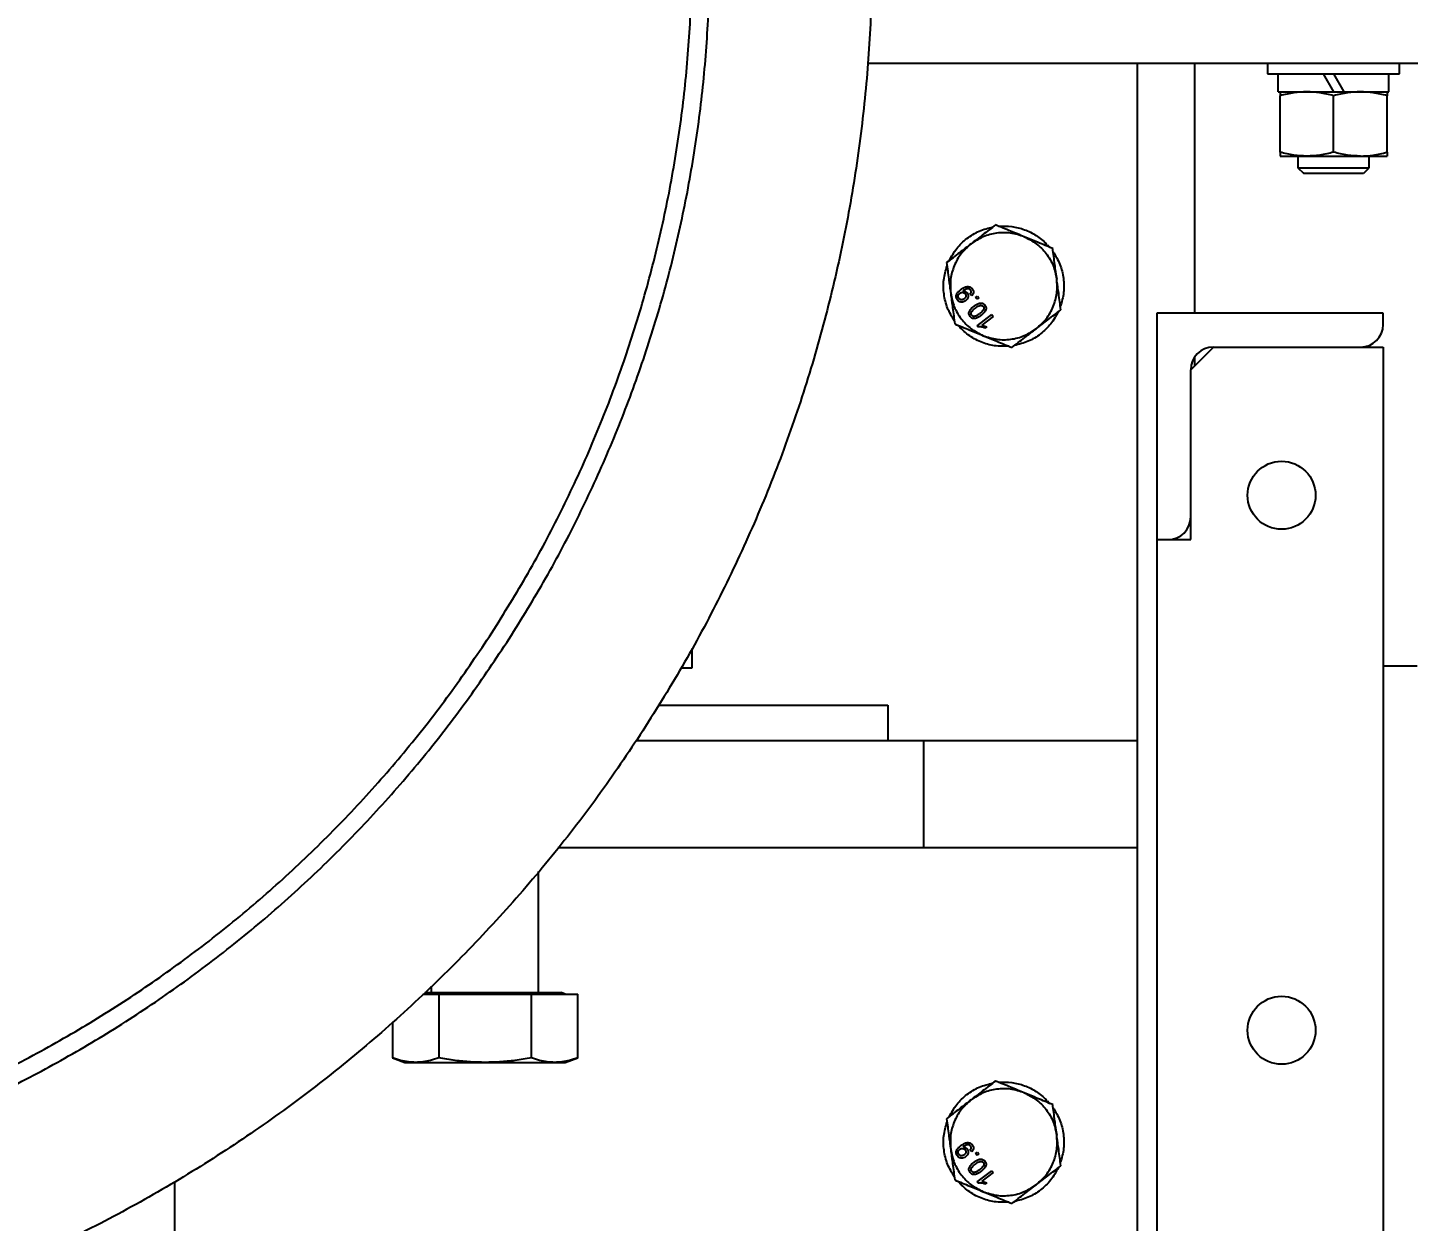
# Model space of a CAD drawing. Header units: millimetres. Extents: x 1293 to 41893, y 1011 to 26911.
# Drawn here: x 32443.7 to 32701.8, y 6845.6 to 7068.7 of the extents above; entities that cross this region are included whole.
import ezdxf

# ---------------------------------------------------------------- set-up
doc = ezdxf.new("R2010")
doc.units = ezdxf.units.MM
doc.header["$LTSCALE"] = 50
for name, color, linetype in [('CAPA_1', 7, 'Continuous'), ('MAQUINAS', 11, 'Continuous'), ('STRUC', 4, 'Continuous')]:
    doc.layers.add(name, color=color, linetype=linetype)
doc.styles.add('SLDTEXTSTYLE0', font='TXT', dxfattribs={"width": 0.75})
doc.dimstyles.new('SLDDIMSTYLE0', dxfattribs={"dimtxt": 100, "dimasz": 100, "dimexe": 0, "dimexo": 0.0625, "dimgap": 25, "dimtad": 2, "dimdec": 0, "dimlfac": 1.5, "dimrnd": 1e-09, "dimzin": 12, "dimdsep": 46, "dimtxsty": 'SLDTEXTSTYLE0', "dimsah": 1, "dimcen": 0.09, "dimadec": 0, "dimazin": 3, "dimtfac": 1, "dimtdec": 0, "dimtofl": 0, "dimtmove": 0, "dimatfit": 3, "dimfxl": 1, "dimfrac": 2, "dimtolj": 1, "dimtzin": 12, "dimarcsym": 0})

# ---------------------------------------------------------------- blocks, each defined once
blk = doc.blocks.new('_D_33')
at = {"layer": 'CAPA_1', "transparency": 16777216}
for p, q in [((32398.05, 7082.32), (33347.97, 7082.32)), ((33297.97, 7082.32), (33297.97, 6676.03)), ((32899.11, 6676.03), (33347.97, 6676.03))]:
    blk.add_line(p, q, dxfattribs=at)
for points in [[(33297.97, 7082.32), (33282.59, 6982.32), (33313.36, 6982.32)], [(33297.97, 6676.03), (33313.36, 6776.03), (33282.59, 6776.03)]]:
    blk.add_solid(points, dxfattribs=at)
at = {"layer": 'CAPA_1', "transparency": 16777216, "insert": (33169.07, 6768.34), "char_height": 100, "attachment_point": 1, "rotation": 90, "style": 'SLDTEXTSTYLE0'}
blk.add_mtext('609', dxfattribs=at)

msp = doc.modelspace()

# ---------------------------------------------------------------- linework, layer by layer
at = {"layer": 'MAQUINAS', "linetype": 'Continuous', "lineweight": 25}
for p, q in [((32600.7332879, 7062.0487932), (32831.1608834, 7062.0487932)), ((32651.1608834, 6708.7154599), (32651.1608834, 7062.0487932)), ((32661.8275501, 7062.0487932), (32661.8275501, 7015.3487932)), ((32675.4942232, 7062.0487932), (32675.4942232, 7060.0487932)), ((32700.1608899, 7060.0487932), (32700.1608899, 7062.0487932)), ((32677.4808899, 7056.7154599), (32677.4808899, 7060.0487932)), ((32685.9030557, 7060.0487932), (32687.8275566, 7056.7154599)), ((32687.8275566, 7060.0487932), (32689.7520575, 7056.7154599)), ((32698.1742232, 7056.7154599), (32698.1742232, 7060.0487932)), ((32687.8275566, 7056.7154599), (32689.7520575, 7056.7154599)), ((32677.8275566, 7045.4368403), (32677.8275566, 7055.9940794)), ((32687.8275566, 7045.4368403), (32687.8275566, 7055.9940794)), ((32697.8275566, 7045.4368403), (32697.8275566, 7055.9940794)), ((32681.1608899, 7044.7154599), (32681.1608899, 7042.5378766)), ((32694.4942232, 7042.5378766), (32694.4942232, 7044.7154599)), ((32681.1608899, 7042.5378766), (32682.1833066, 7041.5153932)), ((32693.4718066, 7041.5153932), (32694.4942232, 7042.5378766)), ((32634.1633923, 7028.2986733), (32633.8850507, 7028.0135403)), ((32634.3592241, 7028.0956919), (32634.1659422, 7027.8976941)), ((32634.3592241, 7028.0956919), (32634.8077958, 7027.589264)), ((32618.5599351, 7019.5200908), (32618.4948727, 7019.4674114)), ((32620.1720131, 7018.5976713), (32619.8694275, 7018.9187877)), ((32620.9135932, 7018.2820543), (32621.2614891, 7018.5498504)), ((32621.1813893, 7017.9341584), (32620.9135932, 7018.2820543)), ((32621.5292852, 7018.2019544), (32621.1813893, 7017.9341584)), ((32621.2614891, 7018.5498504), (32621.5292852, 7018.2019544)), ((32621.2258615, 7012.9820817), (32623.9394498, 7015.070891)), ((32621.3982553, 7012.7581236), (32621.2258615, 7012.9820817)), ((32624.2072459, 7014.7229951), (32622.0926909, 7013.0952971)), ((32622.0926909, 7013.0952971), (32622.9748042, 7012.7770499)), ((32622.9748042, 7012.7770499), (32622.6540876, 7012.5301754)), ((32623.9394498, 7015.070891), (32624.2072459, 7014.7229951)), ((32661.8275501, 7006.9668465), (32661.8275501, 7005.4821201)), ((32567.8822192, 6952.6728244), (32567.8822192, 6948.9907578)), ((32561.6161242, 6942.0487932), (32604.4942168, 6942.0487932)), ((32604.4942168, 6942.0487932), (32604.4942168, 6935.3821266)), ((32651.1608834, 6935.3821266), (32557.4110009, 6935.3821266)), ((32611.1608834, 6935.3821266), (32611.1608834, 6915.3821266)), ((32651.1608834, 6915.3821266), (32542.8388646, 6915.3821266)), ((32539.2155525, 6888.3907578), (32539.2155525, 6910.9592316)), ((32519.2155525, 6888.3907578), (32519.2155525, 6889.5575002)), ((32517.5864369, 6888.0574244), (32546.5360606, 6888.0574244)), ((32520.5552985, 6888.0574244), (32520.5552985, 6876.1553537)), ((32537.8758065, 6876.1553537), (32537.8758065, 6888.0574244)), ((32544.2155525, 6888.0574244), (32543.4655525, 6888.3907578)), ((32546.5360606, 6876.1553537), (32546.5360606, 6888.0574244)), ((32511.8950444, 6882.8168386), (32511.8950444, 6876.1553537)), ((32511.8917104, 6876.1565671), (32514.2155525, 6875.3107578)), ((32544.2155525, 6875.3107578), (32546.5393946, 6876.1565671)), ((32634.1633923, 6868.2987164), (32633.8850507, 6868.0135834)), ((32634.3592241, 6868.095735), (32634.1659422, 6867.8977372)), ((32634.3592241, 6868.095735), (32634.8077958, 6867.5893071)), ((32618.5599351, 6859.5201339), (32618.4948727, 6859.4674545)), ((32620.1720131, 6858.5977145), (32619.8694275, 6858.9188308)), ((32620.9135932, 6858.2820974), (32621.2614891, 6858.5498935)), ((32621.1813893, 6857.9342015), (32620.9135932, 6858.2820974)), ((32621.5292852, 6858.2019976), (32621.1813893, 6857.9342015)), ((32621.2614891, 6858.5498935), (32621.5292852, 6858.2019976)), ((32621.2258615, 6852.9821248), (32623.9394498, 6855.0709341)), ((32623.9394498, 6855.0709341), (32624.2072459, 6854.7230382)), ((32471.1608834, 6852.9950052), (32471.1608834, 6708.7154599)), ((32621.3982553, 6852.7581668), (32621.2258615, 6852.9821248)), ((32624.2072459, 6854.7230382), (32622.0926909, 6853.0953402)), ((32622.0926909, 6853.0953402), (32622.9748042, 6852.777093)), ((32622.9748042, 6852.777093), (32622.6540876, 6852.5302185))]:
    msp.add_line(p, q, dxfattribs=at)
for points in [[(32558.7347121, 6937.3078323), (32561.3785996, 6941.5440253), (32566.6663746, 6950.0164113), (32573.678706, 6963.2635377), (32579.9892899, 6976.8525137), (32585.5140576, 6990.7821199), (32590.252832, 7004.9973991), (32594.186093, 7019.4566069), (32597.3027003, 7034.1134502), (32599.5925169, 7048.9220272), (32601.048427, 7063.8356874), (32601.6658259, 7078.8075222), (32601.4427774, 7093.7904205), (32600.3799817, 7108.7372418), (32598.480783, 7123.6009574), (32595.751157, 7138.3348008), (32592.1996919, 7152.8924138), (32587.8375621, 7167.2279927), (32582.6784925, 7181.2964325), (32576.7387153, 7195.0534687), (32570.0369192, 7208.4558166), (32562.5941907, 7221.4613074), (32554.4339474, 7234.0290211), (32545.5818642, 7246.1194149), (32536.0657932, 7257.694448), (32525.9156755, 7268.7177011), (32515.1634471, 7279.154491), (32503.8429384, 7288.9719796), (32491.989768, 7298.1392775), (32479.6412304, 7306.6275409), (32466.8361785, 7314.4100628), (32453.6149019, 7321.4623563), (32440.0189996, 7327.7622323), (32426.0912492, 7333.2898692), (32411.8754727, 7338.0278748), (32397.4163982, 7341.9613418), (32382.7595192, 7345.0778939), (32367.9509517, 7347.3677253), (32353.037289, 7348.8236314), (32338.0654549, 7349.4410314), (32323.0825564, 7349.2179826), (32308.1357352, 7348.155187), (32293.2720195, 7346.2559883), (32278.5381762, 7343.5263622), (32263.9805632, 7339.9748972), (32249.6449843, 7335.6127674), (32235.5765445, 7330.4536977), (32221.8195083, 7324.5139205), (32208.4171604, 7317.8121245), (32195.4116696, 7310.369396), (32182.8439559, 7302.2091526), (32170.7535621, 7293.3570695), (32159.1785289, 7283.8409985), (32148.1552758, 7273.6908808), (32137.718486, 7262.9386524), (32127.9009974, 7251.6181437), (32118.7336995, 7239.7649733), (32110.245436, 7227.4164357), (32102.4629142, 7214.6113838), (32095.4106207, 7201.3901072), (32089.1107447, 7187.7942049), (32083.5831078, 7173.8664545), (32078.8451021, 7159.650678), (32074.9116352, 7145.1916035), (32071.7950831, 7130.5347245), (32069.5052516, 7115.726157), (32068.0493455, 7100.8124943), (32067.4319456, 7085.8406602), (32067.6549943, 7070.8577617), (32068.71779, 7055.9109405), (32070.6169887, 7041.0472248), (32073.3466147, 7026.3133814), (32076.8980797, 7011.7557685), (32081.2602095, 6997.4201896), (32086.4192792, 6983.3517498), (32092.3590564, 6969.5947135), (32099.0608524, 6956.1923656), (32106.5035809, 6943.1868748), (32114.6638243, 6930.6191612), (32123.5159075, 6918.5287674), (32133.0319785, 6906.9537342), (32143.1820962, 6895.9304811), (32153.9343246, 6885.4936913), (32165.2548333, 6875.6762027), (32177.1080037, 6866.5089048), (32189.4565413, 6858.0206413), (32202.2615932, 6850.2381195), (32215.4828698, 6843.185826), (32229.0787721, 6836.8859499), (32243.0065225, 6831.3583131), (32257.2222989, 6826.6203074), (32271.6813735, 6822.6868405), (32286.3382525, 6819.5702883), (32301.1468199, 6817.2804569), (32316.0604827, 6815.8245508), (32331.0323168, 6815.2071508), (32346.0152153, 6815.4301996), (32360.9620365, 6816.4929953), (32375.8257522, 6818.3921939), (32390.5595955, 6821.12182), (32405.1172085, 6824.673285), (32419.4527874, 6829.0354148), (32433.5212273, 6834.1944844), (32447.2782632, 6840.1342618), (32460.6806121, 6846.8360572), (32473.686099, 6854.2787882), (32486.2538274, 6862.4390221), (32498.3441661, 6871.2911409), (32509.9194052, 6880.8070786), (32520.9418895, 6890.9576936), (32531.3815485, 6901.7080661), (32541.1883293, 6913.0355013), (32550.3955893, 6924.8628218), (32555.9550045, 6933.1594955), (32558.7347121, 6937.3078323)], [(32533.2654109, 6953.782838), (32530.8015004, 6950.1057854), (32525.8736792, 6942.7516801), (32517.7124375, 6932.2680377), (32509.0197854, 6922.2274897), (32499.766155, 6912.6984454), (32489.995913, 6903.7010214), (32479.7357135, 6895.2661702), (32469.018934, 6887.4197228), (32457.8789999, 6880.1865567), (32446.3510402, 6873.5893794), (32434.4713052, 6867.6489616), (32422.2771785, 6862.3839903), (32409.8070258, 6857.8110322), (32397.1000832, 6853.9444752), (32384.1963314, 6850.796485), (32371.1363703, 6848.3769663), (32357.9612915, 6846.6935318), (32344.7125487, 6845.7514782), (32331.4318271, 6845.5537695), (32318.160913, 6846.1010279), (32304.9415615, 6847.3915315), (32291.8153656, 6849.4212197), (32278.8236252, 6852.1837066), (32266.0072171, 6855.6703003), (32253.4064664, 6859.8700307), (32241.0610197, 6864.7696838), (32229.0097205, 6870.3538436), (32217.2904866, 6876.6049402), (32205.9401909, 6883.5033054), (32194.9945458, 6891.0272343), (32184.4879903, 6899.1530539), (32174.4535819, 6907.8551974), (32164.9228925, 6917.1062845), (32155.9259093, 6926.877208), (32147.49094, 6937.1372249), (32139.6445242, 6947.8540533), (32132.4113497, 6958.9939743), (32125.8141746, 6970.5219375), (32119.8737562, 6982.4016715), (32114.6087851, 6994.5957985), (32110.0358269, 7007.0659512), (32106.16927, 7019.7728938), (32103.0212797, 7032.6766456), (32100.601761, 7045.7366066), (32098.9183265, 7058.9116854), (32097.9762729, 7072.1604283), (32097.7785642, 7085.4411498), (32098.3258226, 7098.712064), (32099.6163262, 7111.9314154), (32101.6460145, 7125.0576113), (32104.4085014, 7138.0493518), (32107.895095, 7150.8657599), (32112.0948254, 7163.4665106), (32116.9944785, 7175.8119572), (32122.5786383, 7187.8632564), (32128.8297349, 7199.5824904), (32135.7281001, 7210.932786), (32143.252029, 7221.8784311), (32151.3778486, 7232.3849867), (32160.0799921, 7242.4193951), (32169.3310792, 7251.9500845), (32179.1020027, 7260.9470677), (32189.3620196, 7269.382037), (32200.0788481, 7277.2284528), (32211.218769, 7284.4616273), (32222.7467322, 7291.0588024), (32234.6264663, 7296.9992208), (32246.8205933, 7302.2641919), (32259.2907459, 7306.83715), (32271.9976885, 7310.703707), (32284.9014403, 7313.8516972), (32297.9614013, 7316.271216), (32311.1364801, 7317.9546505), (32324.385223, 7318.8967041), (32337.6659446, 7319.0944127), (32350.9368587, 7318.5471543), (32364.1562102, 7317.2566508), (32377.2824061, 7315.2269625), (32390.2741465, 7312.4644756), (32403.0905546, 7308.9778819), (32415.6913053, 7304.7781516), (32428.036752, 7299.8784984), (32440.0880512, 7294.2943386), (32451.8072851, 7288.043242), (32463.1575808, 7281.1448768), (32474.1032259, 7273.6209479), (32484.6097814, 7265.4951283), (32494.6441898, 7256.7929849), (32504.1748792, 7247.5418977), (32513.1718624, 7237.7709743), (32521.6068317, 7227.5109574), (32529.4532475, 7216.7941289), (32536.686422, 7205.6542079), (32543.2835971, 7194.1262448), (32549.2240155, 7182.2465107), (32554.4889866, 7170.0523837), (32559.0619447, 7157.5822311), (32562.9285017, 7144.8752885), (32566.076492, 7131.9715367), (32568.4960107, 7118.9115756), (32570.1794452, 7105.7364968), (32571.1214989, 7092.4877539), (32571.3192072, 7079.2070325), (32570.7719498, 7065.9361178), (32569.4814427, 7052.7167686), (32567.4517676, 7039.5905642), (32564.6892317, 7026.5988554), (32561.2028206, 7013.7823292), (32557.0024088, 7001.1820193), (32552.1052989, 6988.8349276), (32546.5116478, 6976.7897679), (32540.2959733, 6965.0476209), (32535.6089317, 6957.5377656), (32533.2654109, 6953.782838)], [(32530.4665867, 6955.5932782), (32528.037379, 6951.968015), (32523.1789638, 6944.7174887), (32515.1326691, 6934.3815032), (32506.5624487, 6924.4823714), (32497.4391512, 6915.087539), (32487.8065182, 6906.2168393), (32477.6908286, 6897.9007888), (32467.1249896, 6890.1648547), (32456.141956, 6883.0335643), (32444.776362, 6876.5293049), (32433.0639472, 6870.6725549), (32421.0415687, 6865.4817382), (32408.747052, 6860.973188), (32396.2190804, 6857.1610895), (32383.4970716, 6854.0574372), (32370.6210537, 6851.6719962), (32357.6315394, 6850.012272), (32344.5693985, 6849.0834868), (32331.4757294, 6848.8885628), (32318.3917295, 6849.4281133), (32305.3585661, 6850.7004407), (32292.4172462, 6852.7015419), (32279.608488, 6855.4251205), (32266.9725927, 6858.8626072), (32254.5493173, 6863.0031865), (32242.3777502, 6867.8338304), (32230.4961876, 6873.3393401), (32218.9420133, 6879.502393), (32207.751581, 6886.3035981), (32196.9600999, 6893.7215562), (32186.601524, 6901.7329277), (32176.7084453, 6910.3125057), (32167.311991, 6919.4332959), (32158.4417258, 6929.0666007), (32150.1255589, 6939.1821103), (32142.3896561, 6949.7479975), (32135.2583572, 6960.7310182), (32128.7541001, 6972.0966157), (32122.8973495, 6983.8090296), (32117.706533, 6995.8314083), (32113.1979827, 7008.125925), (32109.3858843, 7020.6538965), (32106.2822319, 7033.3759054), (32103.8967909, 7046.2519233), (32102.2370668, 7059.2414376), (32101.3082815, 7072.3035785), (32101.1133575, 7085.3972476), (32101.652908, 7098.4812474), (32102.9252355, 7111.5144109), (32104.9263366, 7124.4557308), (32107.6499152, 7137.2644889), (32111.087402, 7149.9003843), (32115.2279812, 7162.3236596), (32120.0586251, 7174.4952267), (32125.5641348, 7186.3767893), (32131.7271878, 7197.9309636), (32138.5283929, 7209.121396), (32145.946351, 7219.912877), (32153.9577224, 7230.2714529), (32162.5373004, 7240.1645317), (32171.6580906, 7249.560986), (32181.2913954, 7258.4312511), (32191.406905, 7266.747418), (32201.9727923, 7274.4833209), (32212.9558129, 7281.6146197), (32224.3214104, 7288.1188769), (32236.0338243, 7293.9756274), (32248.056203, 7299.166444), (32260.3507197, 7303.6749943), (32272.8786913, 7307.4870927), (32285.6007001, 7310.590745), (32298.476718, 7312.976186), (32311.4662323, 7314.6359102), (32324.5283732, 7315.5646954), (32337.6220423, 7315.7596195), (32350.7060422, 7315.2200689), (32363.7392056, 7313.9477415), (32376.6805255, 7311.9466404), (32389.4892837, 7309.2230617), (32402.125179, 7305.785575), (32414.5484543, 7301.6449958), (32426.7200214, 7296.8143518), (32438.601584, 7291.3088422), (32450.1557584, 7285.1457892), (32461.3461907, 7278.3445841), (32472.1376718, 7270.926626), (32482.4962476, 7262.9152546), (32492.3893264, 7254.3356765), (32501.7857807, 7245.2148864), (32510.6560459, 7235.5815815), (32518.9722128, 7225.4660719), (32526.7081156, 7214.9001847), (32533.8394145, 7203.917164), (32540.3436716, 7192.5515666), (32546.2004222, 7180.8391527), (32551.3912387, 7168.816774), (32555.899789, 7156.5222573), (32559.7118874, 7143.9942857), (32562.8155398, 7131.2722769), (32565.2009808, 7118.3962589), (32566.8607049, 7105.4067446), (32567.7894902, 7092.3446037), (32567.984414, 7079.2509348), (32567.4448644, 7066.1669343), (32566.1725335, 7053.1337731), (32564.1714453, 7040.1924449), (32561.4478184, 7027.3837179), (32558.0105117, 7014.7477061), (32553.8692606, 7002.3248654), (32549.0411241, 6990.1516764), (32543.5262568, 6978.2761668), (32537.398127, 6966.6994022), (32532.7771001, 6959.2953195), (32530.4665867, 6955.5932782)], [(32675.4942232, 7060.0487932), (32675.5401244, 7060.0487932), (32675.6319266, 7060.0487932), (32676.3652992, 7060.0487932), (32677.5051309, 7060.0487932), (32679.0507656, 7060.0487932), (32680.9312444, 7060.0487932), (32683.077399, 7060.0487932), (32685.405925, 7060.0487932), (32687.0203461, 7060.0487932), (32687.8275566, 7060.0487932)], [(32687.8275566, 7060.0487932), (32688.6347671, 7060.0487932), (32690.2491881, 7060.0487932), (32692.5777141, 7060.0487932), (32694.7238688, 7060.0487932), (32696.6043476, 7060.0487932), (32698.1499823, 7060.0487932), (32699.289814, 7060.0487932), (32700.0231866, 7060.0487932), (32700.1149888, 7060.0487932), (32700.1608899, 7060.0487932)], [(32677.4808899, 7056.7154599), (32677.5193972, 7056.7154599), (32677.5964118, 7056.7154599), (32678.211652, 7056.7154599), (32679.1678783, 7056.7154599), (32680.4645406, 7056.7154599), (32682.0421098, 7056.7154599), (32683.8425595, 7056.7154599), (32685.796004, 7056.7154599), (32687.1503724, 7056.7154599), (32687.8275566, 7056.7154599)], [(32677.8275566, 7044.7154599), (32677.8935473, 7044.7154599), (32678.0255288, 7044.7154599), (32679.080118, 7044.7154599), (32680.6578145, 7044.7154599), (32682.1043092, 7044.7154599), (32682.8275566, 7044.7154599)], [(32682.8275566, 7044.7154599), (32683.6167947, 7044.7154599), (32685.1952709, 7044.7154599), (32687.8275566, 7044.7154599), (32690.4598423, 7044.7154599), (32692.0383185, 7044.7154599), (32692.8275566, 7044.7154599)], [(32692.8275566, 7044.7154599), (32693.5508039, 7044.7154599), (32694.9972986, 7044.7154599), (32696.5749952, 7044.7154599), (32697.6295843, 7044.7154599), (32697.7615658, 7044.7154599), (32697.8275566, 7044.7154599)], [(32615.9655797, 7025.1537001), (32616.4009057, 7025.9386452), (32617.2715577, 7027.5085353), (32619.2375012, 7029.3763025), (32621.5461099, 7030.7989108), (32623.2865112, 7031.2389028), (32624.1567119, 7031.4588989)], [(32625.1955729, 7031.5972838), (32626.019747, 7031.6161353), (32627.6680954, 7031.6538382), (32630.0740451, 7031.0206621), (32632.3168334, 7029.9439046), (32633.5478727, 7028.8470837), (32634.1633923, 7028.2986733)], [(32620.0611458, 7028.3062995), (32619.409429, 7027.7213573), (32618.1059955, 7026.5514727), (32616.82318, 7024.2331703), (32616.0987704, 7021.6845683), (32616.1985516, 7019.9359652), (32616.2484422, 7019.0616637)], [(32629.9735871, 7029.6267192), (32629.1411538, 7029.8986514), (32627.4762873, 7030.4425157), (32624.8271708, 7030.3943153), (32622.2578119, 7029.7473713), (32620.7933678, 7028.7866568), (32620.0611458, 7028.3062995)], [(32629.9735871, 7029.6267192), (32630.7556997, 7029.232775), (32632.3199249, 7028.4448865), (32634.1648742, 7026.5432284), (32635.5311753, 7024.2731264), (32635.8926082, 7022.5593775), (32636.0733247, 7021.7025031)], [(32635.3908766, 7026.8256671), (32635.8529959, 7026.0561912), (32636.7772346, 7024.5172394), (32637.4117967, 7021.8807987), (32637.4895073, 7019.1701808), (32637.000351, 7017.442953), (32636.7557728, 7016.5793391)], [(32616.9308902, 7013.9384997), (32616.4687709, 7014.7079757), (32615.5445322, 7016.2469275), (32614.9099701, 7018.8833681), (32614.8322595, 7021.593986), (32615.3214159, 7023.3212138), (32615.5659941, 7024.1848277)], [(32632.2606211, 7012.4578673), (32632.9123378, 7013.0428096), (32634.2157714, 7014.2126941), (32635.4985869, 7016.5309965), (32636.2229964, 7019.0795986), (32636.1232153, 7020.8282016), (32636.0733247, 7021.7025031)], [(32616.2484422, 7019.0616637), (32616.4291586, 7018.2047893), (32616.7905916, 7016.4910405), (32618.1568926, 7014.2209385), (32620.001842, 7012.3192804), (32621.5660672, 7011.5313919), (32622.3481798, 7011.1374476)], [(32636.3561872, 7015.6104667), (32635.9208611, 7014.8255216), (32635.0502091, 7013.2556316), (32633.0842656, 7011.3878643), (32630.775657, 7009.965256), (32629.0352556, 7009.525264), (32628.165055, 7009.3052679)], [(32627.126194, 7009.166883), (32626.2287486, 7009.1514139), (32624.4338579, 7009.1204756), (32621.8333523, 7009.889149), (32619.4470331, 7011.1771586), (32618.1957881, 7012.4643944), (32617.5701656, 7013.1080122)], [(32622.3481798, 7011.1374476), (32623.180613, 7010.8655155), (32624.8454795, 7010.3216512), (32627.4945961, 7010.3698516), (32630.063955, 7011.0167955), (32631.528399, 7011.97751), (32632.2606211, 7012.4578673)], [(32514.2155525, 6875.3107578), (32514.2400999, 6875.3107578), (32514.2891946, 6875.3107578), (32514.6909466, 6875.3107578), (32515.3070098, 6875.3107578), (32515.9191176, 6875.3107578), (32516.2251715, 6875.3107578)], [(32516.2251715, 6875.3107578), (32516.5738692, 6875.3107578), (32517.2712646, 6875.3107578), (32518.5812846, 6875.3107578), (32520.0573017, 6875.3107578), (32521.694295, 6875.3107578), (32523.4588334, 6875.3107578), (32525.3221777, 6875.3107578), (32527.2520569, 6875.3107578), (32528.561054, 6875.3107578), (32529.2155525, 6875.3107578)], [(32529.2155525, 6875.3107578), (32529.8700511, 6875.3107578), (32531.1790481, 6875.3107578), (32533.1089273, 6875.3107578), (32534.9722717, 6875.3107578), (32536.73681, 6875.3107578), (32538.3738033, 6875.3107578), (32539.8498204, 6875.3107578), (32541.1598404, 6875.3107578), (32541.8572359, 6875.3107578), (32542.2059336, 6875.3107578)], [(32542.2059336, 6875.3107578), (32542.5119875, 6875.3107578), (32543.1240952, 6875.3107578), (32543.7401584, 6875.3107578), (32544.1419104, 6875.3107578), (32544.1910051, 6875.3107578), (32544.2155525, 6875.3107578)], [(32615.9655797, 6865.1537433), (32616.4009057, 6865.9386883), (32617.2715577, 6867.5085784), (32619.2375012, 6869.3763456), (32621.5461099, 6870.7989539), (32623.2865112, 6871.238946), (32624.1567119, 6871.458942)], [(32625.1955729, 6871.5973269), (32626.019747, 6871.6161784), (32627.6680954, 6871.6538814), (32630.0740451, 6871.0207052), (32632.3168334, 6869.9439477), (32633.5478727, 6868.8471269), (32634.1633923, 6868.2987164)], [(32620.0611458, 6868.3063427), (32619.409429, 6867.7214004), (32618.1059955, 6866.5515159), (32616.82318, 6864.2332135), (32616.0987704, 6861.6846114), (32616.1985516, 6859.9360084), (32616.2484422, 6859.0617069)], [(32629.9735871, 6869.6267623), (32629.1411538, 6869.8986945), (32627.4762873, 6870.4425588), (32624.8271708, 6870.3943584), (32622.2578119, 6869.7474144), (32620.7933678, 6868.7866999), (32620.0611458, 6868.3063427)], [(32629.9735871, 6869.6267623), (32630.7556997, 6869.2328181), (32632.3199249, 6868.4449296), (32634.1648742, 6866.5432715), (32635.5311753, 6864.2731695), (32635.8926082, 6862.5594207), (32636.0733247, 6861.7025462)], [(32635.3908766, 6866.8257102), (32635.8529959, 6866.0562343), (32636.7772346, 6864.5172825), (32637.4117967, 6861.8808419), (32637.4895073, 6859.170224), (32637.000351, 6857.4429962), (32636.7557728, 6856.5793823)], [(32616.9308902, 6853.9385429), (32616.4687709, 6854.7080188), (32615.5445322, 6856.2469706), (32614.9099701, 6858.8834112), (32614.8322595, 6861.5940291), (32615.3214159, 6863.3212569), (32615.5659941, 6864.1848708)], [(32632.2606211, 6852.4579104), (32632.9123378, 6853.0428527), (32634.2157714, 6854.2127372), (32635.4985869, 6856.5310396), (32636.2229964, 6859.0796417), (32636.1232153, 6860.8282447), (32636.0733247, 6861.7025462)], [(32616.2484422, 6859.0617069), (32616.4291586, 6858.2048324), (32616.7905916, 6856.4910836), (32618.1568926, 6854.2209816), (32620.001842, 6852.3193235), (32621.5660672, 6851.531435), (32622.3481798, 6851.1374908)], [(32636.3561872, 6855.6105098), (32635.9208611, 6854.8255648), (32635.0502091, 6853.2556747), (32633.0842656, 6851.3879075), (32630.775657, 6849.9652992), (32629.0352556, 6849.5253071), (32628.165055, 6849.3053111)], [(32627.126194, 6849.1669262), (32626.2287486, 6849.151457), (32624.4338579, 6849.1205188), (32621.8333523, 6849.8891922), (32619.4470331, 6851.1772018), (32618.1957881, 6852.4644375), (32617.5701656, 6853.1080554)], [(32622.3481798, 6851.1374908), (32623.180613, 6850.8655586), (32624.8454795, 6850.3216943), (32627.4945961, 6850.3698947), (32630.063955, 6851.0168387), (32631.528399, 6851.9775532), (32632.2606211, 6852.4579104)]]:
    msp.add_open_spline(points, degree=3, dxfattribs=at)
for points, knots in [([(32682.8275566, 7056.7154599), (32682.0219778, 7056.6821123), (32680.3372204, 7056.6123704), (32678.6881252, 7056.2060926), (32677.8275566, 7055.9940794)], [0, 0, 0, 0, 0.4781570983, 1, 1, 1, 1]), ([(32677.8275566, 7056.7154599), (32677.8275566, 7056.6821123), (32677.8275566, 7056.6123704), (32677.8275566, 7056.2060926), (32677.8275566, 7055.9940794)], [0, 0, 0, 0, 0.4781570983, 1, 1, 1, 1]), ([(32687.8275566, 7055.9940794), (32686.966988, 7056.2060926), (32685.3178928, 7056.6123704), (32683.6331353, 7056.6821123), (32682.8275566, 7056.7154599)], [0, 0, 0, 0, 0.5218429017, 1, 1, 1, 1]), ([(32692.8275566, 7056.7154599), (32692.0219778, 7056.6821123), (32690.3372204, 7056.6123704), (32688.6881252, 7056.2060926), (32687.8275566, 7055.9940794)], [0, 0, 0, 0, 0.4781570983, 1, 1, 1, 1]), ([(32689.7520575, 7056.7154599), (32690.6952576, 7056.7154599), (32692.5816577, 7056.7154599), (32694.9975515, 7056.7154599), (32696.834534, 7056.7154599), (32697.9857874, 7056.7154599), (32698.0870509, 7056.7154599), (32698.1348162, 7056.7154599)], [0, 0, 0, 0, 0.20438029831, 0.40876059661, 0.61314089492, 0.81752119323, 1, 1, 1, 1]), ([(32697.8275566, 7055.9940794), (32696.966988, 7056.2060926), (32695.3178928, 7056.6123704), (32693.6331353, 7056.6821123), (32692.8275566, 7056.7154599)], [0, 0, 0, 0, 0.5218429017, 1, 1, 1, 1]), ([(32697.8275566, 7056.7154599), (32697.8275566, 7056.6821123), (32697.8275566, 7056.6123704), (32697.8275566, 7056.2060926), (32697.8275566, 7055.9940794)], [0, 0, 0, 0, 0.4781570983, 1, 1, 1, 1]), ([(32682.8275566, 7044.7154599), (32682.0219778, 7044.7488075), (32680.3372204, 7044.8185494), (32678.6881252, 7045.2248272), (32677.8275566, 7045.4368403)], [0, 0, 0, 0, 0.4781570983, 1, 1, 1, 1]), ([(32677.8275566, 7045.4368403), (32677.8275566, 7045.2248272), (32677.8275566, 7044.8185494), (32677.8275566, 7044.7488075), (32677.8275566, 7044.7154599)], [0, 0, 0, 0, 0.5218429017, 1, 1, 1, 1]), ([(32687.8275566, 7045.4368403), (32686.966988, 7045.2248272), (32685.3178928, 7044.8185494), (32683.6331353, 7044.7488075), (32682.8275566, 7044.7154599)], [0, 0, 0, 0, 0.5218429017, 1, 1, 1, 1]), ([(32692.8275566, 7044.7154599), (32692.0219778, 7044.7488075), (32690.3372204, 7044.8185494), (32688.6881252, 7045.2248272), (32687.8275566, 7045.4368403)], [0, 0, 0, 0, 0.4781570983, 1, 1, 1, 1]), ([(32692.8275566, 7044.7154599), (32693.6331353, 7044.7488075), (32695.3178928, 7044.8185494), (32696.966988, 7045.2248272), (32697.8275566, 7045.4368403)], [0, 0, 0, 0, 0.4781570983, 1, 1, 1, 1]), ([(32697.8275566, 7045.4368403), (32697.8275566, 7045.2248272), (32697.8275566, 7044.8185494), (32697.8275566, 7044.7488075), (32697.8275566, 7044.7154599)], [0, 0, 0, 0, 0.5218429017, 1, 1, 1, 1]), ([(32681.1905302, 7042.5378766), (32681.1826598, 7042.5378766), (32681.1530299, 7042.5378766), (32681.3670094, 7042.5378766), (32681.8237566, 7042.5378766), (32682.5282046, 7042.5378766), (32683.4317312, 7042.5378766), (32684.5054991, 7042.5378766), (32685.7062555, 7042.5378766), (32686.9899253, 7042.5378766), (32687.8639012, 7042.5378766), (32688.3008891, 7042.5378766)], [0, 0, 0, 0, 0.0432566149, 0.1628495381, 0.2824424612, 0.4020353843, 0.5216283075, 0.6412212306, 0.7608141537, 0.8804070769, 1, 1, 1, 1]), ([(32682.2470134, 7041.5153932), (32682.2269918, 7041.5153932), (32682.0955735, 7041.5153932), (32682.6967321, 7041.5153932), (32684.0205226, 7041.5153932), (32686.000626, 7041.5153932), (32688.2366724, 7041.5153932), (32690.4224704, 7041.5153932), (32692.187264, 7041.5153932), (32693.3086409, 7041.5153932), (32693.3772034, 7041.5153932), (32693.4080997, 7041.5153932)], [0, 0, 0, 0, 0.0224665115, 0.1474665115, 0.2724665115, 0.3974665115, 0.5224665115, 0.6474665115, 0.7724665115, 0.8974665115, 1, 1, 1, 1]), ([(32688.3008891, 7042.5378766), (32688.7343579, 7042.5378766), (32689.6012953, 7042.5378766), (32690.8286136, 7042.5378766), (32691.9421096, 7042.5378766), (32692.8963832, 7042.5378766), (32693.658768, 7042.5378766), (32694.1865512, 7042.5378766), (32694.470215, 7042.5378766), (32694.466162, 7042.5378766), (32694.4645829, 7042.5378766)], [0, 0, 0, 0, 0.1309191628, 0.2618383255, 0.3927574883, 0.523676651, 0.6545958138, 0.7855149765, 0.9164341393, 1, 1, 1, 1]), ([(32624.6361941, 7031.8279847), (32623.8365324, 7031.2124378), (32622.335584, 7030.0570691), (32620.7854251, 7028.8638201), (32620.0611458, 7028.3062995)], [0, 0, 0, 0, 0.5327709195, 1, 1, 1, 1]), ([(32629.9735871, 7029.6267192), (32629.1286204, 7029.9752032), (32627.320157, 7030.7210557), (32625.5691041, 7031.4432308), (32624.6361941, 7031.8279847)], [0, 0, 0, 0, 0.4672290805, 1, 1, 1, 1]), ([(32620.0611458, 7028.3062995), (32619.3368665, 7027.7487789), (32617.7867076, 7026.5555299), (32616.2857592, 7025.4001612), (32615.4860975, 7024.7846143)], [0, 0, 0, 0, 0.4672290805, 1, 1, 1, 1]), ([(32635.31098, 7027.4254537), (32634.37807, 7027.8102076), (32632.6270171, 7028.5323827), (32630.8185537, 7029.2782352), (32629.9735871, 7029.6267192)], [0, 0, 0, 0, 0.5327709195, 1, 1, 1, 1]), ([(32636.0733247, 7021.7025031), (32635.9526373, 7022.6085077), (32635.6943329, 7024.5476092), (32635.4442284, 7026.425153), (32635.31098, 7027.4254537)], [0, 0, 0, 0, 0.4672290805, 1, 1, 1, 1]), ([(32615.4860975, 7024.7846143), (32615.6193459, 7023.7843136), (32615.8694503, 7021.9067698), (32616.1277548, 7019.9676683), (32616.2484422, 7019.0616637)], [0, 0, 0, 0, 0.5327709195, 1, 1, 1, 1]), ([(32618.1091182, 7019.7245077), (32618.2754774, 7019.8458462), (32618.6076305, 7020.0881106), (32619.0917549, 7020.2954125), (32619.5060115, 7020.3286941), (32619.811101, 7020.264056), (32620.085925, 7020.1156322), (32620.2224813, 7019.9604795), (32620.2907882, 7019.8828705)], [0, 0, 0, 0, 0.2504849429, 0.5001185141, 0.6278991852, 0.7500923696, 0.8749936752, 1, 1, 1, 1]), ([(32636.8356694, 7015.9795525), (32636.702421, 7016.9798532), (32636.4523165, 7018.857397), (32636.194012, 7020.7964985), (32636.0733247, 7021.7025031)], [0, 0, 0, 0, 0.5327709195, 1, 1, 1, 1]), ([(32616.2484422, 7019.0616637), (32616.3691295, 7018.1556591), (32616.627434, 7016.2165576), (32616.8775384, 7014.3390138), (32617.0107868, 7013.3387131)], [0, 0, 0, 0, 0.46722908045, 1, 1, 1, 1]), ([(32617.5060067, 7017.8145736), (32617.4535889, 7017.893509), (32617.348769, 7018.051356), (32617.2793137, 7018.3302384), (32617.2780621, 7018.6153194), (32617.3817383, 7018.9817727), (32617.6689771, 7019.3700987), (32617.9621528, 7019.6061687), (32618.1091182, 7019.7245077)], [0, 0, 0, 0, 0.1250635897, 0.2500895576, 0.3751100052, 0.5001693996, 0.7494409524, 1, 1, 1, 1]), ([(32619.046931, 7017.6762257), (32618.9257334, 7017.5954898), (32618.7431365, 7017.4738527), (32618.459175, 7017.4065185), (32618.2402598, 7017.4003422), (32618.0268007, 7017.439448), (32617.7554019, 7017.5484539), (32617.6059256, 7017.7079542), (32617.5060067, 7017.8145736)], [0, 0, 0, 0, 0.2498688585, 0.3764535287, 0.5003476657, 0.6272386366, 0.7508240847, 1, 1, 1, 1]), ([(32617.7781068, 7018.1088617), (32617.7291289, 7018.1870043), (32617.6559349, 7018.303783), (32617.6362508, 7018.4875579), (32617.6536472, 7018.6236012), (32617.6995341, 7018.7540724), (32617.7940955, 7018.9118024), (32617.898662, 7019.0020142), (32617.9681365, 7019.0619514)], [0, 0, 0, 0, 0.2490168506, 0.3721383925, 0.4993654558, 0.6235619335, 0.7498926933, 1, 1, 1, 1]), ([(32618.7976169, 7018.0383483), (32618.717867, 7017.9849926), (32618.5585771, 7017.8784216), (32618.3132659, 7017.8409772), (32618.1243555, 7017.8670998), (32617.9434034, 7017.9351894), (32617.8446072, 7018.0389917), (32617.7781068, 7018.1088617)], [0, 0, 0, 0, 0.2502503989, 0.4998417518, 0.6295762976, 0.7506653539, 1, 1, 1, 1]), ([(32617.9681365, 7019.0619514), (32618.0438873, 7019.1130929), (32618.1585005, 7019.1904715), (32618.335341, 7019.238876), (32618.4730585, 7019.2454464), (32618.6068901, 7019.2216886), (32618.7769739, 7019.1517816), (32618.8703806, 7019.0511809), (32618.9328583, 7018.9838913)], [0, 0, 0, 0, 0.24997649069, 0.37822216717, 0.50034233219, 0.62745243072, 0.75081109269, 1, 1, 1, 1]), ([(32618.4948727, 7019.4674114), (32618.5733721, 7019.4704724), (32618.7308639, 7019.4766137), (32618.9591547, 7019.4084575), (32619.1701822, 7019.2961221), (32619.2751782, 7019.1778914), (32619.3275588, 7019.1189082)], [0, 0, 0, 0, 0.2489431768, 0.4994502947, 0.7502849385, 1, 1, 1, 1]), ([(32619.9638736, 7019.6597924), (32619.9196635, 7019.7090398), (32619.8312802, 7019.8074934), (32619.6504703, 7019.8960789), (32619.4520745, 7019.9267711), (32619.0629032, 7019.8396894), (32618.7833896, 7019.6620794), (32618.5599351, 7019.5200908)], [0, 0, 0, 0, 0.1252073258, 0.2503100191, 0.3753386279, 0.5006201474, 1, 1, 1, 1]), ([(32618.9328583, 7018.9838913), (32618.9824024, 7018.9082127), (32619.0566331, 7018.7948252), (32619.089354, 7018.6164917), (32619.0832615, 7018.4816919), (32619.0480893, 7018.3508634), (32618.9662836, 7018.1893389), (32618.864935, 7018.0986115), (32618.7976169, 7018.0383483)], [0, 0, 0, 0, 0.2495205461, 0.3738507838, 0.4998887841, 0.6240955932, 0.7503154422, 1, 1, 1, 1]), ([(32619.3275588, 7019.1189082), (32619.3664168, 7019.0622474), (32619.4441065, 7018.9489639), (32619.5091939, 7018.7525796), (32619.5304558, 7018.5470971), (32619.5064989, 7018.3420624), (32619.442249, 7018.1448852), (32619.3063968, 7017.9042035), (32619.1505088, 7017.7672335), (32619.046931, 7017.6762257)], [0, 0, 0, 0, 0.1250740585, 0.2500636243, 0.3732612247, 0.5001992382, 0.6242961009, 0.7503685137, 1, 1, 1, 1]), ([(32619.8694275, 7018.9187877), (32619.9185312, 7018.9771505), (32620.0072126, 7019.0825539), (32620.0734251, 7019.2451851), (32620.0817105, 7019.376267), (32620.0625838, 7019.478462), (32620.0240539, 7019.575474), (32619.9839328, 7019.6316875), (32619.9638736, 7019.6597924)], [0, 0, 0, 0, 0.2764767993, 0.4993179598, 0.6237184282, 0.7494961879, 0.8747561628, 1, 1, 1, 1]), ([(32620.2907882, 7019.8828705), (32620.3567709, 7019.7825138), (32620.4559905, 7019.6316055), (32620.5066742, 7019.3960955), (32620.5070195, 7019.1575025), (32620.4117147, 7018.8646773), (32620.2519977, 7018.6867669), (32620.1720131, 7018.5976713)], [0, 0, 0, 0, 0.2498594906, 0.3757183909, 0.500481002, 0.7498462328, 1, 1, 1, 1]), ([(32619.8868812, 7014.7215613), (32619.8326734, 7014.8022232), (32619.7243023, 7014.9634807), (32619.6504925, 7015.2501267), (32619.674206, 7015.5448257), (32619.9217364, 7016.0765538), (32620.2946599, 7016.395255), (32620.5926671, 7016.6499325)], [0, 0, 0, 0, 0.125373348, 0.2506437386, 0.375697515, 0.5011131747, 1, 1, 1, 1]), ([(32620.2029165, 7014.9587727), (32620.1654071, 7015.0183319), (32620.0903899, 7015.1374477), (32620.0791177, 7015.3527257), (32620.130704, 7015.5575948), (32620.3630056, 7015.9103113), (32620.6387845, 7016.1274853), (32620.859376, 7016.3011997)], [0, 0, 0, 0, 0.1247447425, 0.2494837578, 0.3744708184, 0.4996480989, 1, 1, 1, 1]), ([(32620.5926671, 7016.6499325), (32620.7491347, 7016.7639101), (32621.0616925, 7016.9915903), (32621.5090704, 7017.1949211), (32621.8952663, 7017.2486955), (32622.1862684, 7017.2022782), (32622.4446946, 7017.0572606), (32622.5716975, 7016.9105667), (32622.6352591, 7016.8371503)], [0, 0, 0, 0, 0.2504758129, 0.5003473544, 0.6257683408, 0.7501761831, 0.8749696966, 1, 1, 1, 1]), ([(32621.6627642, 7015.2575119), (32621.5100251, 7015.1463019), (32621.2809295, 7014.9794965), (32620.9452486, 7014.7986198), (32620.7594425, 7014.7601458), (32620.6666619, 7014.7409342)], [0, 0, 0, 0, 0.50037231189, 0.75051514073, 1, 1, 1, 1]), ([(32620.859376, 7016.3011997), (32621.0830202, 7016.4690991), (32621.3626205, 7016.6790071), (32621.7611611, 7016.8163367), (32621.9717947, 7016.8116317), (32622.1766729, 7016.7482394), (32622.2736734, 7016.6468211), (32622.3221527, 7016.5961338)], [0, 0, 0, 0, 0.5004095025, 0.6256126137, 0.7505796735, 0.875343692, 1, 1, 1, 1]), ([(32622.3221527, 7016.5961338), (32622.3591234, 7016.5363891), (32622.4330853, 7016.4168665), (32622.440319, 7016.2023915), (32622.3924831, 7015.9972154), (32622.1563386, 7015.6475131), (32621.8821084, 7015.4308282), (32621.6627642, 7015.2575119)], [0, 0, 0, 0, 0.1246963828, 0.2494616582, 0.3744323466, 0.4996371137, 1, 1, 1, 1]), ([(32622.8403445, 7016.0297849), (32622.795739, 7015.9158581), (32622.7064629, 7015.6878382), (32622.4011622, 7015.3006553), (32622.1194453, 7015.0665271), (32621.9316475, 7014.9104528)], [0, 0, 0, 0, 0.249753552, 0.499871473, 1, 1, 1, 1]), ([(32622.6352591, 7016.8371503), (32622.7142409, 7016.7151875), (32622.832865, 7016.5320098), (32622.864281, 7016.279398), (32622.860433, 7016.1357784), (32622.8470406, 7016.0651156), (32622.8403445, 7016.0297849)], [0, 0, 0, 0, 0.4987953461, 0.7491482596, 0.8745764119, 1, 1, 1, 1]), ([(32632.2606211, 7012.4578673), (32632.9849004, 7013.0153879), (32634.5350593, 7014.2086369), (32636.0360077, 7015.3640056), (32636.8356694, 7015.9795525)], [0, 0, 0, 0, 0.4672290805, 1, 1, 1, 1]), ([(32617.0107868, 7013.3387131), (32617.9436969, 7012.9539592), (32619.6947497, 7012.2317841), (32621.5032131, 7011.4859316), (32622.3481798, 7011.1374476)], [0, 0, 0, 0, 0.5327709195, 1, 1, 1, 1]), ([(32621.9316475, 7014.9104528), (32621.7749826, 7014.7964764), (32621.4620392, 7014.5688047), (32621.0106815, 7014.3623353), (32620.6231622, 7014.3104241), (32620.3329887, 7014.3597236), (32620.0779278, 7014.5015445), (32619.9506055, 7014.6481739), (32619.8868812, 7014.7215613)], [0, 0, 0, 0, 0.2504817087, 0.5003455958, 0.6317049057, 0.7502211388, 0.8749866995, 1, 1, 1, 1]), ([(32620.6666619, 7014.7409342), (32620.622165, 7014.742544), (32620.5332001, 7014.7457627), (32620.4051857, 7014.7871621), (32620.2901412, 7014.8575654), (32620.2319949, 7014.9250328), (32620.2029165, 7014.9587727)], [0, 0, 0, 0, 0.2501584562, 0.5001555724, 0.7500324303, 1, 1, 1, 1]), ([(32622.6540876, 7012.5301754), (32622.4532079, 7012.6167226), (32622.0521431, 7012.7895179), (32621.6159661, 7012.7685763), (32621.3982553, 7012.7581236)], [0, 0, 0, 0, 0.5008657323, 1, 1, 1, 1]), ([(32622.3481798, 7011.1374476), (32623.1931465, 7010.7889636), (32625.0016098, 7010.0431111), (32626.7526627, 7009.320936), (32627.6855728, 7008.9361821)], [0, 0, 0, 0, 0.4672290805, 1, 1, 1, 1]), ([(32627.6855728, 7008.9361821), (32628.4852344, 7009.551729), (32629.9861828, 7010.7070977), (32631.5363417, 7011.9003467), (32632.2606211, 7012.4578673)], [0, 0, 0, 0, 0.5327709195, 1, 1, 1, 1]), ([(32567.8822192, 6948.9907578), (32567.8528868, 6948.9907578), (32567.7942221, 6948.9907578), (32567.3119011, 6948.9907578), (32566.6685742, 6948.9907578), (32566.07863, 6948.9907578), (32565.8352396, 6948.9907578)], [0, 0, 0, 0, 0.2701011668, 0.5402023335, 0.8103035003, 1, 1, 1, 1]), ([(32517.9484443, 6888.3907578), (32518.3297911, 6888.3907578), (32519.2786477, 6888.3907578), (32521.2580084, 6888.3907578), (32523.7243834, 6888.3907578), (32526.4183396, 6888.3907578), (32529.2153507, 6888.3907578), (32532.0135728, 6888.3907578), (32534.7038957, 6888.3907578), (32537.1835928, 6888.3907578), (32539.3563032, 6888.3907578), (32541.1421393, 6888.3907578), (32542.4591066, 6888.3907578), (32543.3064494, 6888.3907578), (32543.4125181, 6888.3907578), (32543.4655525, 6888.3907578)], [0, 0, 0, 0, 0.05302769178, 0.1319420508, 0.21085640981, 0.28977076883, 0.36868512785, 0.44759948687, 0.52651384589, 0.60542820491, 0.68434256393, 0.76325692294, 0.84217128196, 0.92108564098, 1, 1, 1, 1]), ([(32516.2251715, 6875.3107578), (32515.7735408, 6875.3286052), (32514.8393469, 6875.3655225), (32513.3932784, 6875.6537009), (32512.4061088, 6875.9842343), (32511.8950444, 6876.1553537)], [0, 0, 0, 0, 0.3109996434, 0.6432998501, 1, 1, 1, 1]), ([(32520.5552985, 6876.1553537), (32520.0445977, 6875.9842353), (32519.0581306, 6875.653704), (32517.6108752, 6875.3655232), (32516.6767648, 6875.3286055), (32516.2251715, 6875.3107578)], [0, 0, 0, 0, 0.3566987232, 0.6889975723, 1, 1, 1, 1]), ([(32529.2155525, 6875.3107578), (32528.3123325, 6875.3286052), (32526.4440303, 6875.3655225), (32523.550703, 6875.6537009), (32521.5770645, 6875.9842343), (32520.5552985, 6876.1553537)], [0, 0, 0, 0, 0.3109996437, 0.6432998496, 1, 1, 1, 1]), ([(32537.8758065, 6876.1553537), (32536.8540446, 6875.9842353), (32534.8804139, 6875.653704), (32531.9870869, 6875.3655232), (32530.1187806, 6875.3286055), (32529.2155525, 6875.3107578)], [0, 0, 0, 0, 0.35669872272, 0.68899757293, 1, 1, 1, 1]), ([(32542.2059336, 6875.3107578), (32541.7543442, 6875.3286052), (32540.820236, 6875.3655225), (32539.3729771, 6875.6537009), (32538.3865082, 6875.9842343), (32537.8758065, 6876.1553537)], [0, 0, 0, 0, 0.3109996433, 0.6432998497, 1, 1, 1, 1]), ([(32546.5360606, 6876.1553537), (32546.0249993, 6875.9842353), (32545.0378358, 6875.653704), (32543.5917642, 6875.3655232), (32542.6575683, 6875.3286055), (32542.2059336, 6875.3107578)], [0, 0, 0, 0, 0.3566987222, 0.6889975727, 1, 1, 1, 1]), ([(32624.6361941, 6871.8280278), (32623.8365324, 6871.212481), (32622.335584, 6870.0571122), (32620.7854251, 6868.8638633), (32620.0611458, 6868.3063427)], [0, 0, 0, 0, 0.5327709195, 1, 1, 1, 1]), ([(32629.9735871, 6869.6267623), (32629.1286204, 6869.9752463), (32627.320157, 6870.7210988), (32625.5691041, 6871.4432739), (32624.6361941, 6871.8280278)], [0, 0, 0, 0, 0.4672290805, 1, 1, 1, 1]), ([(32620.0611458, 6868.3063427), (32619.3368665, 6867.748822), (32617.7867076, 6866.5555731), (32616.2857592, 6865.4002043), (32615.4860975, 6864.7846575)], [0, 0, 0, 0, 0.4672290805, 1, 1, 1, 1]), ([(32635.31098, 6867.4254969), (32634.37807, 6867.8102508), (32632.6270171, 6868.5324258), (32630.8185537, 6869.2782784), (32629.9735871, 6869.6267623)], [0, 0, 0, 0, 0.5327709195, 1, 1, 1, 1]), ([(32636.0733247, 6861.7025462), (32635.9526373, 6862.6085508), (32635.6943329, 6864.5476523), (32635.4442284, 6866.4251961), (32635.31098, 6867.4254969)], [0, 0, 0, 0, 0.4672290805, 1, 1, 1, 1]), ([(32615.4860975, 6864.7846575), (32615.6193459, 6863.7843567), (32615.8694503, 6861.9068129), (32616.1277548, 6859.9677115), (32616.2484422, 6859.0617069)], [0, 0, 0, 0, 0.5327709195, 1, 1, 1, 1]), ([(32618.1091182, 6859.7245509), (32618.2754774, 6859.8458893), (32618.6076305, 6860.0881538), (32619.0917549, 6860.2954557), (32619.5060115, 6860.3287372), (32619.811101, 6860.2640992), (32620.085925, 6860.1156753), (32620.2224813, 6859.9605226), (32620.2907882, 6859.8829136)], [0, 0, 0, 0, 0.2504849429, 0.5001185141, 0.6278991852, 0.7500923696, 0.8749936752, 1, 1, 1, 1]), ([(32636.8356694, 6855.9795956), (32636.702421, 6856.9798964), (32636.4523165, 6858.8574402), (32636.194012, 6860.7965416), (32636.0733247, 6861.7025462)], [0, 0, 0, 0, 0.5327709195, 1, 1, 1, 1]), ([(32616.2484422, 6859.0617069), (32616.3691295, 6858.1557023), (32616.627434, 6856.2166008), (32616.8775384, 6854.339057), (32617.0107868, 6853.3387562)], [0, 0, 0, 0, 0.4672290805, 1, 1, 1, 1]), ([(32617.5060067, 6857.8146168), (32617.4535889, 6857.8935522), (32617.348769, 6858.0513992), (32617.2793137, 6858.3302816), (32617.2780621, 6858.6153625), (32617.3817383, 6858.9818158), (32617.6689771, 6859.3701418), (32617.9621528, 6859.6062118), (32618.1091182, 6859.7245509)], [0, 0, 0, 0, 0.1250635897, 0.2500895576, 0.3751100052, 0.5001693996, 0.7494409524, 1, 1, 1, 1]), ([(32619.046931, 6857.6762688), (32618.9257334, 6857.5955329), (32618.7431365, 6857.4738958), (32618.459175, 6857.4065617), (32618.2402598, 6857.4003853), (32618.0268007, 6857.4394911), (32617.7554019, 6857.548497), (32617.6059256, 6857.7079973), (32617.5060067, 6857.8146168)], [0, 0, 0, 0, 0.2498688585, 0.3764535287, 0.5003476657, 0.6272386366, 0.7508240847, 1, 1, 1, 1]), ([(32617.7781068, 6858.1089048), (32617.7291289, 6858.1870474), (32617.6559349, 6858.3038261), (32617.6362508, 6858.487601), (32617.6536472, 6858.6236443), (32617.6995341, 6858.7541155), (32617.7940955, 6858.9118456), (32617.898662, 6859.0020574), (32617.9681365, 6859.0619945)], [0, 0, 0, 0, 0.24901685056, 0.37213839251, 0.49936545582, 0.62356193352, 0.74989269326, 1, 1, 1, 1]), ([(32618.7976169, 6858.0383914), (32618.717867, 6857.9850357), (32618.5585771, 6857.8784648), (32618.3132659, 6857.8410203), (32618.1243555, 6857.8671429), (32617.9434034, 6857.9352326), (32617.8446072, 6858.0390348), (32617.7781068, 6858.1089048)], [0, 0, 0, 0, 0.2502503989, 0.4998417518, 0.6295762977, 0.7506653539, 1, 1, 1, 1]), ([(32617.9681365, 6859.0619945), (32618.0438873, 6859.113136), (32618.1585005, 6859.1905146), (32618.335341, 6859.2389192), (32618.4730585, 6859.2454896), (32618.6068901, 6859.2217318), (32618.7769739, 6859.1518247), (32618.8703806, 6859.051224), (32618.9328583, 6858.9839345)], [0, 0, 0, 0, 0.2499764907, 0.3782221672, 0.5003423322, 0.6274524307, 0.7508110927, 1, 1, 1, 1]), ([(32619.9638736, 6859.6598356), (32619.9196635, 6859.7090829), (32619.8312802, 6859.8075365), (32619.6504703, 6859.896122), (32619.4520745, 6859.9268143), (32619.0629032, 6859.8397325), (32618.7833896, 6859.6621226), (32618.5599351, 6859.5201339)], [0, 0, 0, 0, 0.1252073258, 0.2503100191, 0.3753386279, 0.50062014744, 1, 1, 1, 1]), ([(32618.6507581, 6859.4650481), (32618.6769176, 6859.4653848), (32618.781848, 6859.4667354), (32618.9589499, 6859.4065903), (32619.1702331, 6859.2966406), (32619.2751951, 6859.1780927), (32619.3275588, 6859.1189514)], [0, 0, 0, 0, 0.0997210525, 0.3999996432, 0.7006708337, 1, 1, 1, 1]), ([(32618.9328583, 6858.9839345), (32618.9824024, 6858.9082558), (32619.0566331, 6858.7948683), (32619.089354, 6858.6165348), (32619.0832615, 6858.4817351), (32619.0480893, 6858.3509065), (32618.9662836, 6858.189382), (32618.864935, 6858.0986547), (32618.7976169, 6858.0383914)], [0, 0, 0, 0, 0.2495205461, 0.3738507837, 0.4998887841, 0.6240955932, 0.7503154422, 1, 1, 1, 1]), ([(32619.3275588, 6859.1189514), (32619.3664168, 6859.0622905), (32619.4441065, 6858.9490071), (32619.5091939, 6858.7526227), (32619.5304558, 6858.5471402), (32619.5064989, 6858.3421055), (32619.442249, 6858.1449283), (32619.3063968, 6857.9042466), (32619.1505088, 6857.7672767), (32619.046931, 6857.6762688)], [0, 0, 0, 0, 0.1250740585, 0.2500636243, 0.3732612247, 0.5001992382, 0.6242961009, 0.7503685137, 1, 1, 1, 1]), ([(32619.8694275, 6858.9188308), (32619.9185312, 6858.9771936), (32620.0072126, 6859.0825971), (32620.0734251, 6859.2452283), (32620.0817105, 6859.3763101), (32620.0625838, 6859.4785051), (32620.0240539, 6859.5755172), (32619.9839328, 6859.6317306), (32619.9638736, 6859.6598356)], [0, 0, 0, 0, 0.2764767992, 0.4993179598, 0.6237184282, 0.7494961879, 0.8747561628, 1, 1, 1, 1]), ([(32620.2907882, 6859.8829136), (32620.3567709, 6859.7825569), (32620.4559905, 6859.6316486), (32620.5066742, 6859.3961386), (32620.5070195, 6859.1575457), (32620.4117147, 6858.8647204), (32620.2519977, 6858.6868101), (32620.1720131, 6858.5977145)], [0, 0, 0, 0, 0.2498594906, 0.3757183909, 0.500481002, 0.7498462328, 1, 1, 1, 1]), ([(32619.8868812, 6854.7216045), (32619.8326734, 6854.8022663), (32619.7243023, 6854.9635238), (32619.6504925, 6855.2501699), (32619.674206, 6855.5448688), (32619.9217364, 6856.076597), (32620.2946599, 6856.3952981), (32620.5926671, 6856.6499757)], [0, 0, 0, 0, 0.125373348, 0.2506437386, 0.375697515, 0.5011131747, 1, 1, 1, 1]), ([(32620.2029165, 6854.9588158), (32620.1654071, 6855.0183751), (32620.0903899, 6855.1374909), (32620.0791177, 6855.3527688), (32620.130704, 6855.557638), (32620.3630056, 6855.9103545), (32620.6387845, 6856.1275285), (32620.859376, 6856.3012429)], [0, 0, 0, 0, 0.1247447425, 0.24948375779, 0.37447081842, 0.49964809889, 1, 1, 1, 1]), ([(32620.5926671, 6856.6499757), (32620.7491347, 6856.7639532), (32621.0616925, 6856.9916334), (32621.5090704, 6857.1949642), (32621.8952663, 6857.2487387), (32622.1862684, 6857.2023213), (32622.4446946, 6857.0573037), (32622.5716975, 6856.9106099), (32622.6352591, 6856.8371934)], [0, 0, 0, 0, 0.2504758129, 0.5003473544, 0.6257683408, 0.7501761831, 0.8749696966, 1, 1, 1, 1]), ([(32621.6627642, 6855.2575551), (32621.5100251, 6855.146345), (32621.2809295, 6854.9795396), (32620.9452486, 6854.7986629), (32620.7594425, 6854.760189), (32620.6666619, 6854.7409773)], [0, 0, 0, 0, 0.5003723119, 0.7505151407, 1, 1, 1, 1]), ([(32620.859376, 6856.3012429), (32621.0830202, 6856.4691422), (32621.3626205, 6856.6790502), (32621.7611611, 6856.8163798), (32621.9717947, 6856.8116748), (32622.1766729, 6856.7482825), (32622.2736734, 6856.6468642), (32622.3221527, 6856.596177)], [0, 0, 0, 0, 0.5004095025, 0.6256126137, 0.7505796735, 0.875343692, 1, 1, 1, 1]), ([(32622.3221527, 6856.596177), (32622.3591234, 6856.5364322), (32622.4330853, 6856.4169096), (32622.440319, 6856.2024346), (32622.3924831, 6855.9972586), (32622.1563386, 6855.6475562), (32621.8821084, 6855.4308713), (32621.6627642, 6855.2575551)], [0, 0, 0, 0, 0.1246963828, 0.2494616582, 0.3744323466, 0.4996371137, 1, 1, 1, 1]), ([(32622.8403445, 6856.029828), (32622.795739, 6855.9159012), (32622.7064629, 6855.6878814), (32622.4011622, 6855.3006984), (32622.1194453, 6855.0665703), (32621.9316475, 6854.910496)], [0, 0, 0, 0, 0.249753552, 0.499871473, 1, 1, 1, 1]), ([(32622.6352591, 6856.8371934), (32622.7142409, 6856.7152307), (32622.832865, 6856.532053), (32622.864281, 6856.2794412), (32622.860433, 6856.1358216), (32622.8470406, 6856.0651588), (32622.8403445, 6856.029828)], [0, 0, 0, 0, 0.4987953461, 0.7491482596, 0.8745764119, 1, 1, 1, 1]), ([(32632.2606211, 6852.4579104), (32632.9849004, 6853.0154311), (32634.5350593, 6854.20868), (32636.0360077, 6855.3640488), (32636.8356694, 6855.9795956)], [0, 0, 0, 0, 0.4672290805, 1, 1, 1, 1]), ([(32617.0107868, 6853.3387562), (32617.9436969, 6852.9540023), (32619.6947497, 6852.2318273), (32621.5032131, 6851.4859747), (32622.3481798, 6851.1374908)], [0, 0, 0, 0, 0.5327709195, 1, 1, 1, 1]), ([(32621.9316475, 6854.910496), (32621.7749826, 6854.7965196), (32621.4620392, 6854.5688479), (32621.0106815, 6854.3623784), (32620.6231622, 6854.3104673), (32620.3329887, 6854.3597667), (32620.0779278, 6854.5015876), (32619.9506055, 6854.6482171), (32619.8868812, 6854.7216045)], [0, 0, 0, 0, 0.2504817087, 0.5003455958, 0.6317049057, 0.7502211388, 0.8749866995, 1, 1, 1, 1]), ([(32620.6666619, 6854.7409773), (32620.622165, 6854.7425872), (32620.5332001, 6854.7458059), (32620.4051857, 6854.7872052), (32620.2901412, 6854.8576085), (32620.2319949, 6854.925076), (32620.2029165, 6854.9588158)], [0, 0, 0, 0, 0.2501584562, 0.5001555724, 0.7500324303, 1, 1, 1, 1]), ([(32622.6540876, 6852.5302185), (32622.4532079, 6852.6167657), (32622.0521431, 6852.789561), (32621.6159661, 6852.7686194), (32621.3982553, 6852.7581668)], [0, 0, 0, 0, 0.5008657323, 1, 1, 1, 1]), ([(32622.3481798, 6851.1374908), (32623.1931465, 6850.7890068), (32625.0016098, 6850.0431543), (32626.7526627, 6849.3209792), (32627.6855728, 6848.9362253)], [0, 0, 0, 0, 0.4672290805, 1, 1, 1, 1]), ([(32627.6855728, 6848.9362253), (32628.4852344, 6849.5517721), (32629.9861828, 6850.7071409), (32631.5363417, 6851.9003898), (32632.2606211, 6852.4579104)], [0, 0, 0, 0, 0.5327709195, 1, 1, 1, 1])]:
    msp.add_open_spline(points, degree=3, knots=knots, dxfattribs=at)
at = {"layer": 'STRUC', "linetype": 'Continuous', "lineweight": 25}
for p, q in [((32654.7608899, 7015.3487932), (32654.7608899, 6676.0314599)), ((32697.0942232, 7015.3487932), (32654.7608899, 7015.3487932)), ((32697.0942232, 7013.2321266), (32697.0942232, 7015.3487932)), ((32665.3442232, 7008.9987932), (32661.1108899, 7004.7654599)), ((32665.3442232, 7008.9987932), (32697.0942232, 7008.9987932)), ((32697.0942232, 7008.9987932), (32697.0942232, 6676.0314599)), ((32661.1108899, 6973.0154599), (32661.1108899, 7004.7654599)), ((32654.7608899, 6973.0154599), (32661.1108899, 6973.0154599)), ((32703.4442232, 6949.3487932), (32697.0942232, 6949.3487932))]:
    msp.add_line(p, q, dxfattribs=at)
for centre in [(32678.0942232, 6981.3154599), (32678.0942232, 6881.3154599)]:
    msp.add_circle(centre, 6.35, dxfattribs=at)
for centre, start, end in [((32692.8608899, 7013.2321266), 270, 0), ((32665.3442232, 7004.7654599), 90, 180), ((32656.8775566, 6977.2487932), 270, 0)]:
    msp.add_arc(centre, 4.2333333, start, end, dxfattribs=at)

# ---------------------------------------------------------------- dimensions: what is measured, and where the dimension line sits
at = {"layer": 'CAPA_1'}
dim = msp.add_linear_dim(base=(33297.9717979, 6676.0314599), p1=(32334.5488858, 7082.3240911), p2=(32835.610707, 6676.0314599), angle=90, dimstyle='SLDDIMSTYLE0', dxfattribs=at)
dim.commit()
dim.dimension.update_dxf_attribs({"geometry": '_D_33', "text_midpoint": (33297.9717979, 6879.1777755), "dimtype": 160})

doc.saveas('drawing.dxf')
